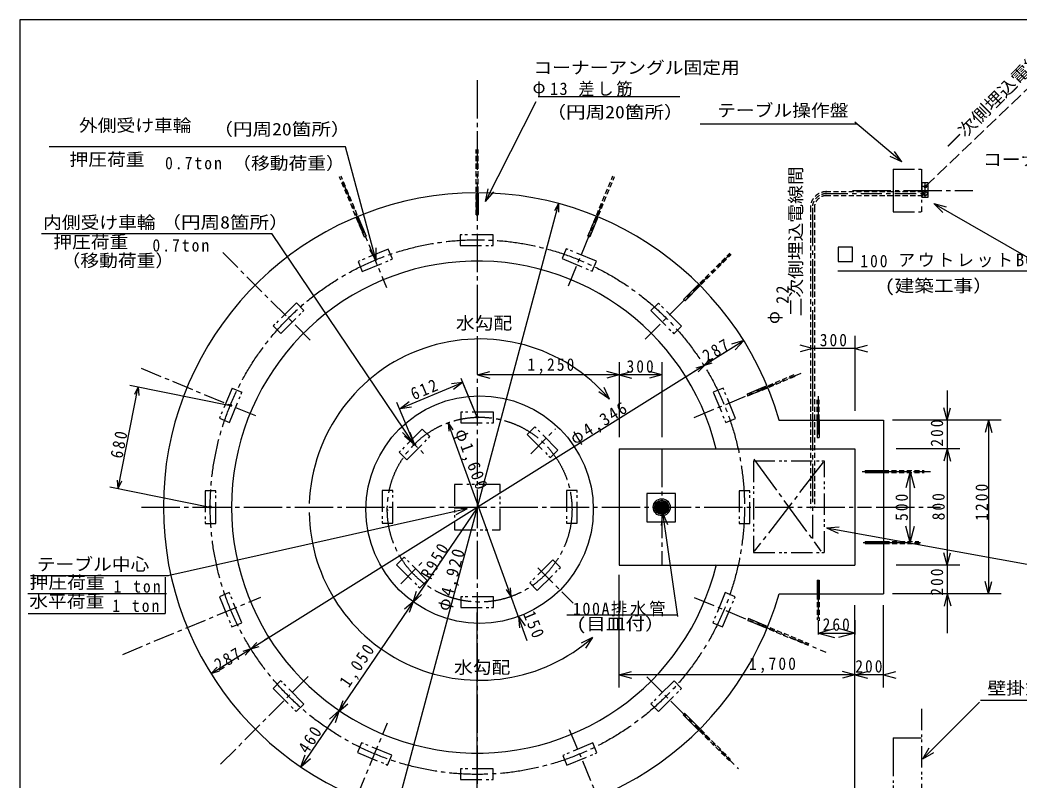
# Model space of a CAD drawing. Units: millimetres, scale not verified. Extents: x -5636 to 5974, y -4212 to 4128.
# Drawn here: x -5636 to 1395, y -1217 to 4128 of the extents above; entities that cross this region are included whole.
import ezdxf
from ezdxf.enums import TextEntityAlignment as Align

# ---------------------------------------------------------------- set-up
doc = ezdxf.new("R2010")
doc.units = ezdxf.units.MM
doc.header["$LTSCALE"] = 30
doc.header["$PDMODE"] = 32
doc.header["$PDSIZE"] = 15
for name, pattern in [('CHAIN1', [8, 5, -1, 1, -1]), ('CHAIN2', [12, 9, -1, 1, -1]), ('DASHED1', [1.8, 1.2, -0.6]), ('DASHED3', [4, 3, -1]), ('DOUBLE_CHAIN1', [8.8, 5, -1, 0.6, -0.6, 0.6, -1]), ('DOUBLE_CHAIN2', [12.8, 9, -1, 0.6, -0.6, 0.6, -1])]:
    doc.linetypes.add(name, pattern=pattern)
doc.layers.add('0-0', color=7, linetype='Continuous')
doc.styles.add('ＭＳ ゴシック', font='')
doc.styles.get('ＭＳ ゴシック').set_extended_font_data('MS Gothic')

msp = doc.modelspace()

# ---------------------------------------------------------------- linework, layer by layer
at = {"layer": '0-0'}
for p, q in [((5973.75, 4127.81), (-5636.25, 4127.81)), ((-5636.25, 4127.81), (-5636.25, -4212.19)), ((-1989.64, 3590.39), (-991.38, 3590.39)), ((-2360.84, 2851.58), (-2002.74, 3554.53)), ((252, 3395.37), (-848.84, 3395.37)), ((570.32, 3130.11), (238.74, 3408.63)), ((-3344.98, 3236.94), (-5430.57, 3236.94)), ((-3129.94, 2434.39), (-3344.98, 3236.94)), ((570.32, 3130.11), (488.77, 3168.18)), ((570.32, 3130.11), (518.73, 3203.86)), ((-2424.81, 2908.3), (-2425.14, 2757.58)), ((-2411.5, 2907.64), (-2411.16, 2758.91)), ((-2360.84, 2851.58), (-2342.14, 2939.61)), ((-2360.84, 2851.58), (-2300.63, 2918.47)), ((-1845.21, 2836.95), (-2989.18, -1432.4)), ((-1845.21, 2836.95), (-1875.21, 2784.99)), ((-1845.21, 2836.95), (-1845.21, 2776.95)), ((795.79, 2838.32), (1574.57, 2388.69)), ((795.79, 2838.32), (882.72, 2815.02)), ((795.79, 2838.32), (859.43, 2774.68)), ((-3257.33, 2744.84), (-3200.11, 2607.57)), ((-2425.47, 2758.58), (-2410.5, 2758.25)), ((-1581.92, 2747.07), (-1639.9, 2607.95)), ((-3269.88, 2740.36), (-3212.51, 2600.99)), ((-1569.88, 2741.36), (-1626.48, 2603.83)), ((-5485.3, 2626.92), (-3864.83, 2626.92)), ((-2861.01, 1142.13), (-3864.83, 2626.92)), ((-3213.2, 2601.78), (-3199.24, 2607.2)), ((-1639.83, 2609), (-1626.12, 2602.96)), ((-3129.94, 2434.39), (-3174.94, 2512.34)), ((-3129.94, 2434.39), (-3129.94, 2524.39)), ((1551.79, 2360.84), (119.37, 2360.84)), ((-859.26, 2269.21), (-966.07, 2162.87)), ((-850.32, 2259.33), (-955.25, 2153.93)), ((-965.6, 2163.81), (-955.25, 2152.99)), ((-59.45, 1907.05), (-59.45, 1379.37)), ((240.55, 1907.05), (240.55, 1379.37)), ((-4289.97, -467.97), (-540.36, 1875.05)), ((-541.82, 1874.14), (-627.88, 1847.83)), ((-541.82, 1874.14), (-603.2, 1808.32)), ((-543.2, 1873.26), (-541.36, 1874.4)), ((-59.45, 1817.05), (-146.38, 1840.35)), ((240.55, 1817.05), (327.48, 1840.35)), ((-644.84, 1809.14), (-681.66, 1786.95)), ((-59.45, 1817.05), (-146.38, 1793.76)), ((240.55, 1817.05), (-59.45, 1817.05)), ((240.55, 1817.05), (327.48, 1793.76)), ((-1419.45, 1721.37), (-1419.45, 1193.68)), ((-1119.45, 1721.37), (-1119.45, 1193.68)), ((-821.55, 1696.79), (-893.22, 1652.99)), ((-821.55, 1696.79), (-879.1, 1679.82)), ((-821.55, 1696.79), (-862.9, 1653.32)), ((-822.31, 1698.66), (-781.36, 1742.51)), ((-822.31, 1698.66), (-770.4, 1731.05)), ((-822.31, 1698.66), (-764.92, 1716.16)), ((-2417.36, 1631.37), (-2330.42, 1654.66)), ((-1419.45, 1631.37), (-2417.36, 1631.37)), ((-2417.36, 1631.37), (-2330.42, 1608.07)), ((-1419.45, 1631.37), (-1506.38, 1608.07)), ((-1419.45, 1631.37), (-1332.52, 1654.66)), ((-1419.45, 1631.37), (-1332.52, 1608.07)), ((-1119.45, 1631.37), (-1206.38, 1654.66)), ((-1119.45, 1631.37), (-1206.38, 1608.07)), ((-949.6, 1619.2), (-918.99, 1638.88)), ((-4945.88, 832.07), (-4803.64, 1547.16)), ((-4862.49, 1558.86), (-4153.64, 1417.86)), ((-4803.64, 1547.16), (-4830.18, 1493.35)), ((-4803.64, 1547.16), (-4799.72, 1487.29)), ((-2520.69, 1578.68), (-2600, 1568.24)), ((-2419.45, 1334.17), (-2532.17, 1606.31)), ((-2525.61, 1590.56), (-2441.23, 1386.87)), ((-379.76, 1553.89), (-519.14, 1496.52)), ((-1487.07, 1461.95), (-1561.14, 1513.07)), ((-1487.07, 1461.95), (-1525.65, 1543.26)), ((-518.34, 1497.21), (-512.92, 1483.25)), ((-375.29, 1541.34), (-512.56, 1484.12)), ((888.63, 1522.28), (888.63, -183.29)), ((-4154.87, 1417.78), (-4174.63, 1422.06)), ((-2860.62, 1141.27), (-2983.11, 1436.99)), ((-2961.11, 1396.26), (-2897.64, 1444.96)), ((-2961.11, 1396.26), (-2881.79, 1406.7)), ((888.55, 1312.99), (865.26, 1399.93)), ((888.55, 1312.99), (911.84, 1399.93)), ((-2623.38, 1295.19), (-2588.97, 1246.05)), ((-2623.38, 1295.19), (-2618.15, 1235.42)), ((-2065.54, -237.47), (-2623.38, 1295.19)), ((-2419.45, 1334.18), (-2419.58, 1334.51)), ((-294.27, 1312.78), (440.55, 1312.78)), ((-26.45, 1317.05), (-26.45, 1192.29)), ((-12.45, 1317.24), (-12.45, 1192.29)), ((440.55, 1312.78), (440.55, 92.78)), ((1270.42, 1312.78), (504, 1312.78)), ((888.55, 1312.99), (888.55, 1317.46)), ((1180.42, 1312.78), (1157.13, 1225.85)), ((1180.42, 1312.78), (1180.42, 92.78)), ((1180.42, 1312.78), (1203.71, 1225.85)), ((-2861.01, 1142.13), (-2929, 1201.1)), ((-2860.76, 1143.87), (-2889.64, 1227.46)), ((-2869.78, 1134.72), (-2878.97, 1125.53)), ((-2860.78, 1143.92), (-2860.88, 1144.23)), ((-26.45, 1192.29), (-12.45, 1192.29)), ((-1419.45, 1112.78), (240.55, 1112.78)), ((240.55, 1112.78), (240.55, 292.78)), ((978.63, 1112.78), (530.53, 1112.78)), ((888.63, 1112.78), (865.34, 1025.85)), ((888.63, 1112.78), (911.93, 1025.85)), ((311.58, 959.78), (311.58, 945.78)), ((311.58, 945.78), (443.51, 945.78)), ((538.88, 952.78), (629.98, 952.78)), ((628.88, 952.78), (597.82, 836.87)), ((628.88, 452.78), (628.88, 952.78)), ((628.88, 952.78), (659.94, 836.87)), ((-4945.88, 832.07), (-4949.81, 891.95)), ((-4945.88, 832.07), (-4919.35, 885.89)), ((-5004.77, 843.55), (-4297.1, 702.79)), ((-1168.99, 706.78), (-1070.31, 706.78)), ((-1167.64, 714.78), (-1071.89, 714.78)), ((-1164.48, 722.78), (-1074.6, 722.78)), ((-1159.51, 730.78), (-1079.79, 730.78)), ((-1152.28, 738.78), (-1087.25, 738.78)), ((-2489.97, 690.15), (-4596.25, 218.02)), ((-4297.18, 702.77), (-4298.23, 702.96)), ((-3044.39, 675.21), (-3053.58, 693.59)), ((-2489.97, 690.15), (-2579.89, 693.86)), ((-2489.97, 690.15), (-2569.7, 648.4)), ((-1168.99, 698.78), (-1070.31, 698.78)), ((-1168.99, 690.78), (-1070.31, 690.78)), ((-1166.06, 682.78), (-1073.47, 682.78)), ((-1162.22, 674.78), (-1077.31, 674.78)), ((-1155.44, 666.78), (-1083.41, 666.78)), ((-1146.41, 658.78), (-1093.12, 658.78)), ((-1114.11, 663.16), (-1124.64, 573.78)), ((-1114.11, 663.16), (-1008, -66.32)), ((-1114.11, 663.16), (-1078.54, 580.48)), ((39.79, 557.05), (129.49, 564.42)), ((628.88, 452.78), (597.82, 568.69)), ((628.88, 452.78), (659.94, 568.69)), ((39.79, 557.05), (121.15, 518.58)), ((39.79, 557.05), (1571.68, 278.53)), ((311.58, 459.78), (311.58, 445.78)), ((311.58, 445.78), (448.71, 445.78)), ((538.88, 452.78), (629.98, 452.78)), ((888.63, 292.78), (865.34, 379.71)), ((888.63, 292.78), (911.93, 379.71)), ((978.63, 292.78), (530.53, 292.78)), ((-5561.87, 220.56), (-4591.22, 220.56)), ((-1419.45, -567.47), (-1419.45, 225.47)), ((-4615.27, 209.83), (-4615.27, -46.74)), ((-26.45, 188.99), (-26.45, 87.71)), ((-26.19, 188.66), (-12.5, 188.66)), ((-12.45, 188.99), (-12.45, 88.06)), ((1180.42, 92.78), (1157.13, 179.71)), ((1180.42, 92.78), (1203.71, 179.71)), ((-5581.14, 93.9), (-4604.77, 93.9)), ((-2868.37, 33.79), (-2844.35, 110.1)), ((-2868.37, 33.79), (-2809.41, 87.87)), ((-2178.76, 73.61), (-2213.17, 122.75)), ((-2178.76, 73.61), (-2183.99, 133.38)), ((-292.93, 92.78), (440.55, 92.78)), ((1270.42, 92.78), (504, 92.78)), ((888.35, 92.51), (868.85, 4.65)), ((888.35, 92.51), (888.64, 85.88)), ((888.35, 92.51), (915.4, 6.67)), ((-2869.74, 35.17), (-2930.87, -16.44)), ((-2869.74, 35.17), (-2896.87, -40.09)), ((-2869.74, 35.17), (-2891.75, 3.54)), ((-2868.37, 33.79), (-2849.11, 64.05)), ((240.55, -567.47), (240.55, 13.26)), ((440.55, -567.47), (440.55, 13.26)), ((-5579.1, -46.74), (-4615.27, -46.74)), ((-2419.45, -2039.68), (-2419.45, -39.79)), ((-2127.11, -68.16), (-2122.9, -79.88)), ((-2127.11, -68.16), (-2081.51, -133.9)), ((-2127.11, -68.16), (-2120.49, -147.89)), ((-1008.72, -58.79), (-1787.34, -58.79)), ((240.55, -1898.03), (240.55, -39.79)), ((-507.98, -81.75), (-514.02, -95.46)), ((-375.62, -151.7), (-513.15, -95.1)), ((-369.91, -139.66), (-509.03, -81.68)), ((-19.45, -93.56), (-19.45, -193.27)), ((240.55, -93.56), (240.55, -193.27)), ((-19.45, -183.56), (96.46, -152.5)), ((-19.45, -183.56), (240.55, -183.56)), ((-19.45, -183.56), (96.46, -214.62)), ((240.55, -183.56), (124.64, -152.5)), ((240.55, -183.56), (124.64, -214.62)), ((-4011.64, -294.14), (-3969.93, -251.01)), ((-4011.64, -294.14), (-3953.95, -277.64)), ((-3884.47, -214.52), (-3915.19, -234.37)), ((-1605.89, -214.31), (-1686.43, -254.47)), ((-1605.89, -214.31), (-1655.56, -289.36)), ((-4011.64, -294.14), (-4068.6, -312.99)), ((-4011.64, -294.14), (-4051.54, -338.95)), ((-4011.64, -294.14), (-4022.01, -300.95)), ((-4011.64, -294.14), (-4002.75, -288.81)), ((-4289.97, -467.97), (-4249.05, -424.08)), ((-4289.97, -467.97), (-4232.59, -450.42)), ((-1419.45, -477.47), (-1332.52, -454.18)), ((240.55, -477.47), (-1419.45, -477.47)), ((-1419.45, -477.47), (-1332.52, -500.77)), ((240.55, -477.47), (153.62, -454.18)), ((240.55, -477.47), (153.62, -500.77)), ((240.55, -477.47), (327.48, -454.18)), ((440.55, -477.47), (240.55, -477.47)), ((240.55, -477.47), (327.48, -500.77)), ((440.55, -477.47), (527.48, -454.18)), ((440.55, -477.47), (527.48, -500.77)), ((-2419.45, -634.67), (-2419.45, -510.34)), ((-3390.32, -732.47), (-3361.15, -657.97)), ((-3390.32, -732.47), (-3327.81, -682.54)), ((-3390.32, -732.47), (-3365.04, -698.15)), ((717.33, -1069.14), (1117.45, -669.02)), ((1123.9, -655.55), (2021.18, -655.55)), ((-3390.29, -729.12), (-3457.2, -789.31)), ((-3390.29, -729.12), (-3422.13, -778.11)), ((-3390.29, -729.12), (-3418.14, -814.7)), ((-957.86, -748.4), (-968.68, -758.75)), ((-862.34, -863.68), (-967.74, -758.75)), ((-852.46, -854.74), (-958.8, -747.93)), ((717.33, -1069.14), (762.33, -991.2)), ((717.33, -1069.14), (795.27, -1024.14)), ((-3659.29, -1125.15), (-3591.09, -1066.43))]:
    msp.add_line(p, q, dxfattribs=at)
at = {"layer": '0-0', "linetype": 'DASHED3'}
msp.add_line((735.1, 2956.04), (1783.16, 3958.93), dxfattribs=at)
at = {"layer": '0-0', "linetype": 'CHAIN2'}
for p, q in [((-2419.45, 3705.1), (-2419.45, -2180.25)), ((222.19, 2929.3), (1070.06, 2929.3)), ((-59.45, 2806.81), (-59.45, 481.53)), ((-19.45, 1482.77), (-19.45, 1192.72)), ((-1119.45, 1112.78), (-1119.45, 292.78)), ((-472.02, 1040.06), (1.22, 391.26)), ((16.49, 1017.17), (-468.2, 391.26)), ((291.27, 952.78), (772.2, 952.78)), ((-4781.35, 702.78), (356.15, 702.78)), ((390.5, 702.78), (842.68, 702.78)), ((298.91, 452.78), (701.33, 452.78)), ((-19.45, 188.99), (-19.45, -139.22))]:
    msp.add_line(p, q, dxfattribs=at)
at = {"layer": '0-0', "linetype": 'DOUBLE_CHAIN1'}
for p, q in [((-1417.83, 3591.72), (-1426.96, 3591.72)), ((-1381.96, 3598.09), (-1381.96, 3591.72)), ((508.28, 3079.3), (708.28, 3079.3)), ((508.28, 3079.3), (508.28, 2779.3)), ((708.28, 3079.3), (708.28, 2779.3)), ((508.28, 2779.3), (708.28, 2779.3)), ((-4162.39, 1298.01), (-4074.38, 1510.5)), ((-4143.01, 1539.29), (-4075.37, 1510.95)), ((-2303.72, 1370.65), (-2533.72, 1370.65)), ((-2533.72, 1370.65), (-2533.72, 1295.65)), ((-473.26, 1028.62), (26.74, 1028.62)), ((-473.26, 1028.62), (-473.26, 383.63)), ((26.74, 383.63), (26.74, 1028.62)), ((-473.26, 383.63), (26.74, 383.63)), ((708.28, -716.03), (708.28, -2514.65))]:
    msp.add_line(p, q, dxfattribs=at)
at = {"layer": '0-0', "linetype": 'DASHED1'}
for p, q in [((-2424.6, 2757.58), (-2424.6, 3216.73)), ((-2411.6, 2757.92), (-2411.6, 3216.73)), ((-3212.01, 2601.19), (-3387.72, 3025.39)), ((-3200.13, 2606.48), (-3375.71, 3030.36)), ((-1639.41, 2607.74), (-1463.7, 3031.93)), ((-1627.27, 2603.08), (-1451.69, 3026.96)), ((35.51, 2920.81), (736.82, 2920.81)), ((35.51, 2892.81), (735.1, 2892.81)), ((-73.45, 2812.88), (-73.45, 694.25)), ((-45.45, 2811.65), (-45.45, 697.49)), ((-965.69, 2162.49), (-641.03, 2487.15)), ((-956.26, 2153.54), (-631.84, 2477.96)), ((-518.93, 1496.02), (-184.57, 1634.52)), ((-513.65, 1484.14), (-180.45, 1622.16)), ((-26.45, 1317.05), (-26.45, 1455.7)), ((-12.45, 1317.24), (-12.45, 1456.09)), ((443.06, 959.78), (726.69, 959.78)), ((443.51, 945.78), (726.69, 945.78)), ((447.3, 445.59), (694.17, 445.59)), ((447.75, 459.78), (690.6, 459.78)), ((-26.45, 87.72), (-26.45, -91.6)), ((-12.47, 88.2), (-12.47, -98.01)), ((-513.9, -94.31), (-90.02, -269.89)), ((-509.24, -82.18), (-85.04, -257.88)), ((-968.13, -757.74), (-643.71, -1082.16)), ((-959.18, -748.31), (-634.52, -1072.97))]:
    msp.add_line(p, q, dxfattribs=at)
at = {"layer": '0-0', "linetype": 'DOUBLE_CHAIN2'}
for p, q in [((508.28, 3079.3), (508.28, 2779.3)), ((508.28, -919.81), (708.28, -919.81)), ((508.28, -919.81), (508.28, -1319.81))]:
    msp.add_line(p, q, dxfattribs=at)
at = {"layer": '0-0', "linetype": 'CHAIN1'}
for p, q in [((-3365.7, 2991.37), (-3056.73, 2245.44)), ((756.28, 2956.81), (711.28, 2956.81)), ((734.28, 2881.81), (734.28, 2981.81)), ((40.55, 2906.81), (756.28, 2906.81)), ((-1776.57, 2257.7), (-1530.05, 2852.86)), ((-4209.06, 2492.21), (-3572.92, 1856.07)), ((-1236.88, 1882.11), (-636.43, 2482.56)), ((-4783.52, 1678.77), (-3969.15, 1341.45)), ((-890.59, 1332.81), (-138.29, 1644.43)), ((-2943.39, 1226.53), (-2796.34, 1079.49)), ((-2041.03, 1077.96), (-1866.41, 1252.58)), ((-2955.46, 163.53), (-2799.23, 319.76)), ((-1992.2, 275.34), (-1744.06, 27.2)), ((-4913.07, -333.35), (-3941.42, 69.12)), ((-890.98, 66.43), (35.62, -317.39)), ((-4224.22, -1105.23), (-3589.59, -470.6)), ((-1224.81, -492.05), (-579.9, -1136.95)), ((-3449.59, -1781.33), (-3049.46, -815.32)), ((-1770.06, -860.86), (-1386.43, -1787.01))]:
    msp.add_line(p, q, dxfattribs=at)
at = {"layer": '0-0', "linetype": 'DOUBLE_CHAIN1'}
for points in [[(711.28, 2881.81), (756.28, 2881.81), (756.28, 2981.81), (711.28, 2981.81)], [(-2537.1, 2542.33), (-2307.1, 2542.33), (-2307.1, 2617.32), (-2537.1, 2617.32)], [(-3227.71, 2358.98), (-3015.22, 2446.99), (-3043.92, 2516.28), (-3256.41, 2428.27)], [(-1820.58, 2449.47), (-1608.09, 2361.46), (-1579.39, 2430.75), (-1791.88, 2518.76)], [(-3800.3, 1923.1), (-3637.67, 2085.73), (-3690.7, 2138.76), (-3853.33, 1976.13)], [(-1196.09, 2084.29), (-1033.46, 1921.66), (-980.42, 1974.69), (-1143.06, 2137.33)], [(-757.25, 1509.99), (-669.24, 1297.5), (-599.94, 1326.21), (-687.96, 1538.7)], [(-2066.04, 1213.19), (-1903.4, 1050.56), (-1850.37, 1103.59), (-2013, 1266.22)], [(-2914.72, 1034.95), (-2752.09, 1197.59), (-2805.12, 1250.62), (-2967.76, 1087.99)], [(-2577.73, 542.11), (-2257.73, 542.11), (-2257.73, 862.11), (-2577.73, 862.11)], [(-4256.94, 585.75), (-4256.94, 815.75), (-4331.94, 815.75), (-4331.94, 585.75)], [(-3012.94, 588.55), (-3012.94, 818.54), (-3087.94, 818.54), (-3087.94, 588.55)], [(-1713.65, 588.49), (-1713.65, 818.48), (-1788.65, 818.48), (-1788.65, 588.49)], [(-499.31, 587.14), (-499.31, 817.14), (-574.31, 817.14), (-574.31, 587.14)], [(-2985.61, 296.57), (-2822.98, 133.94), (-2769.95, 186.97), (-2932.58, 349.61)], [(-1995.51, 115.81), (-1832.88, 278.45), (-1885.91, 331.48), (-2048.54, 168.85)], [(-4232.39, 72.28), (-4144.37, -140.21), (-4075.08, -111.51), (-4163.1, 100.98)], [(-2534.52, -3.95), (-2304.52, -3.95), (-2304.52, 71.05), (-2534.52, 71.05)], [(-690.89, -140.56), (-602.87, 71.93), (-672.16, 100.63), (-760.18, -111.86)], [(-3854.65, -573.19), (-3692.01, -735.82), (-3638.98, -682.79), (-3801.61, -520.16)], [(-1142.55, -735.26), (-979.92, -572.63), (-1032.95, -519.6), (-1195.58, -682.23)], [(-3261.19, -1023.89), (-3048.7, -1111.91), (-3020, -1042.62), (-3232.49, -954.6)], [(-1787.94, -1113.51), (-1575.45, -1025.5), (-1604.15, -956.21), (-1816.64, -1044.22)], [(-2534.82, -1214.29), (-2304.82, -1214.29), (-2304.82, -1139.29), (-2534.82, -1139.29)]]:
    msp.add_lwpolyline(points, close=True, dxfattribs=at)
at = {"layer": '0-0'}
for points in [[(122.42, 2430.21), (222.42, 2430.21), (222.42, 2530.21), (122.42, 2530.21)], [(-1223.81, 598.93), (-1023.81, 598.93), (-1023.81, 798.93), (-1223.81, 798.93)]]:
    msp.add_lwpolyline(points, close=True, dxfattribs=at)
for points in [[(-1119.45, 1631.37), (-1419.45, 1631.37), (-1506.38, 1654.66)], [(-2961.11, 1396.26), (-2520.69, 1578.68), (-2584.16, 1529.98)], [(-1419.45, 1112.78), (-1419.45, 292.78), (240.55, 292.78)], [(311.58, 959.78), (443.06, 959.78), (444.27, 959.78)], [(-2417.55, 697.01), (-3659.29, -1125.15), (-3629.59, -1040.19)], [(311.58, 459.78), (447.75, 459.78), (448.71, 459.78)]]:
    msp.add_lwpolyline(points, dxfattribs=at)
at = {"layer": '0-0', "linetype": 'DOUBLE_CHAIN1'}
for points in [[(-4143.67, 1539.2), (-4231.68, 1326.71), (-4162.39, 1298.01)], [(-2533.72, 1295.65), (-2303.72, 1295.65), (-2303.72, 1370.65)]]:
    msp.add_lwpolyline(points, dxfattribs=at)
at = {"layer": '0-0', "linetype": 'DASHED3'}
msp.add_circle((735.1, 2907.12), 14, dxfattribs=at)
at = {"layer": '0-0', "linetype": 'CHAIN2'}
for centre, radius in [((-2417.2, 702.27), 1879.98), ((-2401.07, 684.4), 649.99)]:
    msp.add_circle(centre, radius, dxfattribs=at)
at = {"layer": '0-0'}
for centre, radius in [((-2401.07, 684.4), 799.99), ((-1119.41, 700.97), 60), ((-1119.41, 700.97), 50)]:
    msp.add_circle(centre, radius, dxfattribs=at)
for centre, radius, start, end in [((-2417.2, 702.27), 2209.98, 16.07047, 343.99083), ((-2417.2, 702.27), 1729.98, 13.59124, 346.5016), ((-2401.07, 684.4), 1200, 40.38807, 177.94194), ((-2401.07, 684.4), 1200, 180.98836, 311.50276)]:
    msp.add_arc(centre, radius, start, end, dxfattribs=at)
at = {"layer": '0-0', "linetype": 'DASHED1'}
for radius in [114, 100, 86]:
    msp.add_arc((40.55, 2806.81), radius, 90, 180, dxfattribs=at)
at = {"layer": '0-0'}
for p in [(735.1, 2956.04), (-4154.87, 1417.78), (-2419.45, 1334.18), (-2860.78, 1143.92), (-4297.18, 702.77)]:
    msp.add_point(p, dxfattribs=at)

# ---------------------------------------------------------------- texts
at = {"layer": '0-0', "style": 'ＭＳ ゴシック', "width": 1.1}
for s, rotation, p in [('一次側埋込電線間', 45, (941.68, 3183.16)), ('二次側埋込電線間', 90, (-106.11, 2042.53))]:
    msp.add_text(s, height=87.98, rotation=rotation, dxfattribs=at).set_placement(p, align=Align.BOTTOM_LEFT)
at = {"layer": '0-0', "style": 'ＭＳ ゴシック'}
for s, width, p in [('コーナーアングル固定用', 1.1, (-2022.45, 3722.77)), ('（円周20箇所）', 1.15, (-1931.29, 3409.73)), ('テーブル操作盤', 1.1, (-729.47, 3421.89)), ('外側受け車輪', 1.1, (-5221.14, 3316.49)), ('（円周20箇所）', 1.15, (-4275.48, 3289.85)), ('押圧荷重', 1.1, (-5287.74, 3076.74)), ('（移動荷重）', 1.1, (-4142.28, 3050.11)), ('コーナーアングル内径', 1.1, (1141.49, 3076.62)), ('内側受け車輪', 1.1, (-5474.18, 2633.48)), ('（円周8箇所）', 1.15, (-4641.4, 2635.03)), ('押圧荷重', 1.1, (-5401.93, 2496.25)), ('（移動荷重）', 1.1, (-5343.54, 2365.74)), ('(建築工事）', 1.15, (450.95, 2188.42)), ('水勾配', 1.1, (-2568.15, 1926.11)), ('テーブル中心', 1.1, (-5517.9, 229.75)), ('押圧荷重', 1.1, (-5568.91, 102.06)), ('水平荷重', 1.1, (-5570.95, -30.44)), ('(目皿付）', 1.15, (-1719.83, -189.31)), ('水勾配', 1.1, (-2581.53, -494.9)), ('壁掛式操作盤', 1.1, (1172.97, -641.53))]:
    msp.add_text(s, height=87.98, dxfattribs=dict(at, width=width)).set_placement(p, align=Align.BOTTOM_LEFT)
msp.add_text('φ', height=87.98, dxfattribs=at).set_placement((-2028.54, 3587.1), align=Align.BOTTOM_LEFT)
msp.add_text('φ', height=87.98, rotation=90, dxfattribs=at).set_placement((-265.26, 1989.47), align=Align.BOTTOM_LEFT)
at = {"layer": '0-0', "char_height": 87.98, "attachment_point": 7, "style": 'ＭＳ ゴシック'}
for s, insert in [('\\T1.17;\\W0.95;13\\~差し筋', (-1905.53, 3590.39)), ('\\T1.28;\\W0.9;0.7ton', (-4614.65, 3076.43)), ('\\T1.28;\\W0.9;0.7ton', (-4703.59, 2498.01)), ('\\T1.27;\\W0.9;100', (278.53, 2387.37)), ('\\T1.15;アウトレットBOX', (543.79, 2387.37)), ('\\T1.27;\\W0.9;300', (-6.95, 1832.05)), ('\\T1.28;\\W0.9;1,250', (-2064.48, 1638.27)), ('\\T1.27;\\W0.9;300', (-1366.95, 1646.37)), ('\\T1.28;\\W0.9;1\\~ton', (-4977.07, 99.46)), ('\\T1.28;\\W0.9;1\\~ton', (-4985.94, -36.55)), ('\\T1.18;\\W0.95;100A排水管', (-1745.08, -66.45)), ('\\T1.27;\\W0.9;260', (13.05, -168.56)), ('\\T1.28;\\W0.9;1,700', (-505.04, -465.14)), ('\\T1.27;\\W0.9;200', (243.05, -462.47))]:
    msp.add_mtext(s, dxfattribs=dict(at, insert=insert))
for s, insert, rotation in [('\\T1.27;\\W0.95;22', (-226.43, 2131.08), 90), ('\\T1.27;\\W0.9;287', (-799.15, 1718.18), 30), ('\\T1.27;\\W0.9;612', (-2863.64, 1451.8), 22.5), ('\\T1.23;\\W0.95;φ4,346', (-1718.18, 1118.82), 32), ('\\T1.27;\\W0.9;200', (862.11, 1127.37), 90), ('\\T1.27;\\W0.9;680', (-4914.8, 1038.9), 78.75), ('\\T1.23;\\W0.95;φ1,600', (-2597.25, 1225.37), 290), ('\\T1.28;\\W0.9;1200', (1177.26, 605.77), 90), ('\\T1.27;\\W0.9;500', (613.88, 605.28), 90), ('\\T1.27;\\W0.9;800', (873.16, 609.39), 90), ('\\T1.28;\\W0.9;R950', (-2743.76, 186.47), 60), ('\\T1.23;\\W0.95;φ4,920', (-2597.25, -39.96), 75), ('\\T1.27;\\W0.9;200', (862.11, 79.58), 90), ('\\T1.27;\\W0.9;150', (-2097.51, -51.64), 292.5), ('\\T1.28;\\W0.9;1,050', (-3303.17, -586.05), 56), ('\\T1.27;\\W0.9;287', (-4235.52, -452.85), 30), ('\\T1.27;\\W0.9;460', (-3609.51, -1038.9), 57.5)]:
    msp.add_mtext(s, dxfattribs=dict(at, insert=insert, rotation=rotation))

doc.saveas('drawing.dxf')
